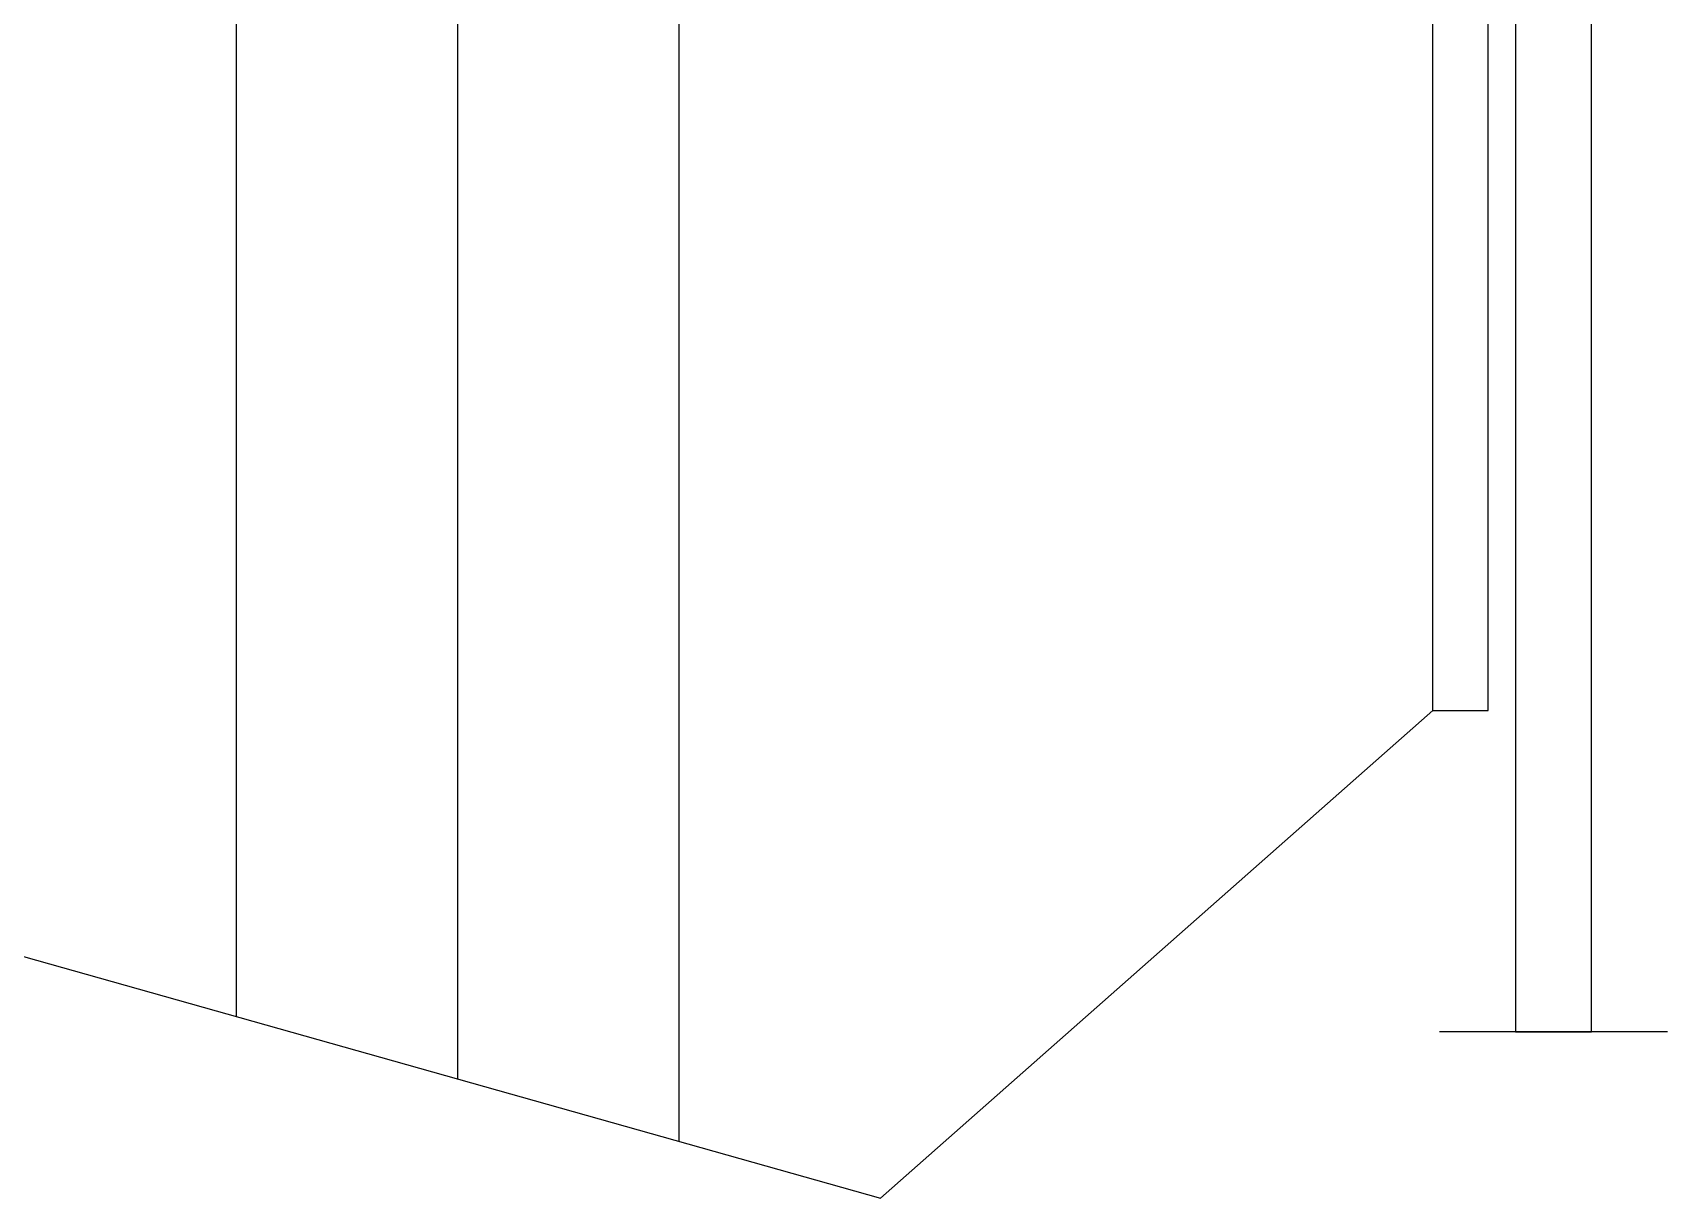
# Model space of a CAD drawing. Header units: millimetres. Extents: x 340 to 1003762, y 22 to 362022.
# Drawn here: x 613461.7 to 613694, y 290237.1 to 290402.8 of the extents above; entities that cross this region are included whole.
import ezdxf

# ---------------------------------------------------------------- set-up
doc = ezdxf.new("R2010")
doc.units = ezdxf.units.MM
for name, color, linetype in [('A-DEMOLICION SV', 40, 'Continuous'), ('LSBB_P_002 - PLANTA 1° NIVEL SALA DE VENTAS$0$A-Equipamiento acero inox', 8, 'Continuous'), ('LSBB_P_002 - PLANTA 1° NIVEL SALA DE VENTAS$0$A-TRAS-EQPM', 8, 'Continuous')]:
    doc.layers.add(name, color=color, linetype=linetype)

# ---------------------------------------------------------------- blocks, each defined once
blk = doc.blocks.new('LSBB_P_002 - PLANTA 1° NIVEL SALA DE VENTAS$0$laminadora')
at = {"layer": 'LSBB_P_002 - PLANTA 1° NIVEL SALA DE VENTAS$0$A-TRAS-EQPM'}
for p, q in [((-175658.812, 30423.555), (-175658.812, 30455.898)), ((-175661.957, 30422.669), (-175661.957, 30455.113)), ((-175665.101, 30421.782), (-175665.101, 30454.327)), ((-175678.066, 30423.339), (-175678.066, 30452.492)), ((-175676.987, 30452.492), (-175676.987, 30423.339)), ((-175676.596, 30427.907), (-175676.596, 30452.492)), ((-175675.81, 30427.907), (-175675.81, 30452.492)), ((-175675.81, 30427.907), (-175676.596, 30427.907)), ((-175675.81, 30427.907), (-175667.966, 30420.975)), ((-175643.37, 30427.907), (-175667.966, 30420.975)), ((-175679.144, 30423.339), (-175675.908, 30423.339)), ((-175676.987, 30423.339), (-175678.066, 30423.339))]:
    blk.add_line(p, q, dxfattribs=at)
blk = doc.blocks.new('LSBB_P_002 - PLANTA 1° NIVEL SALA DE VENTAS', base_point=(223.56961, 14.22023))
at = {"layer": 'LSBB_P_002 - PLANTA 1° NIVEL SALA DE VENTAS$0$A-Equipamiento acero inox', "xscale": -0.010000000000578, "yscale": 0.010000000000578, "zscale": 0.010000000000578}
blk.add_blockref('LSBB_P_002 - PLANTA 1° NIVEL SALA DE VENTAS$0$laminadora', (-919.87874, 0.1361), dxfattribs=at)

msp = doc.modelspace()

# ---------------------------------------------------------------- block references
at = {"layer": 'A-DEMOLICION SV', "xscale": 1000, "yscale": 1000, "zscale": 1000}
msp.add_blockref('LSBB_P_002 - PLANTA 1° NIVEL SALA DE VENTAS', (350.92, 111.52), dxfattribs=at)

doc.saveas('drawing.dxf')
